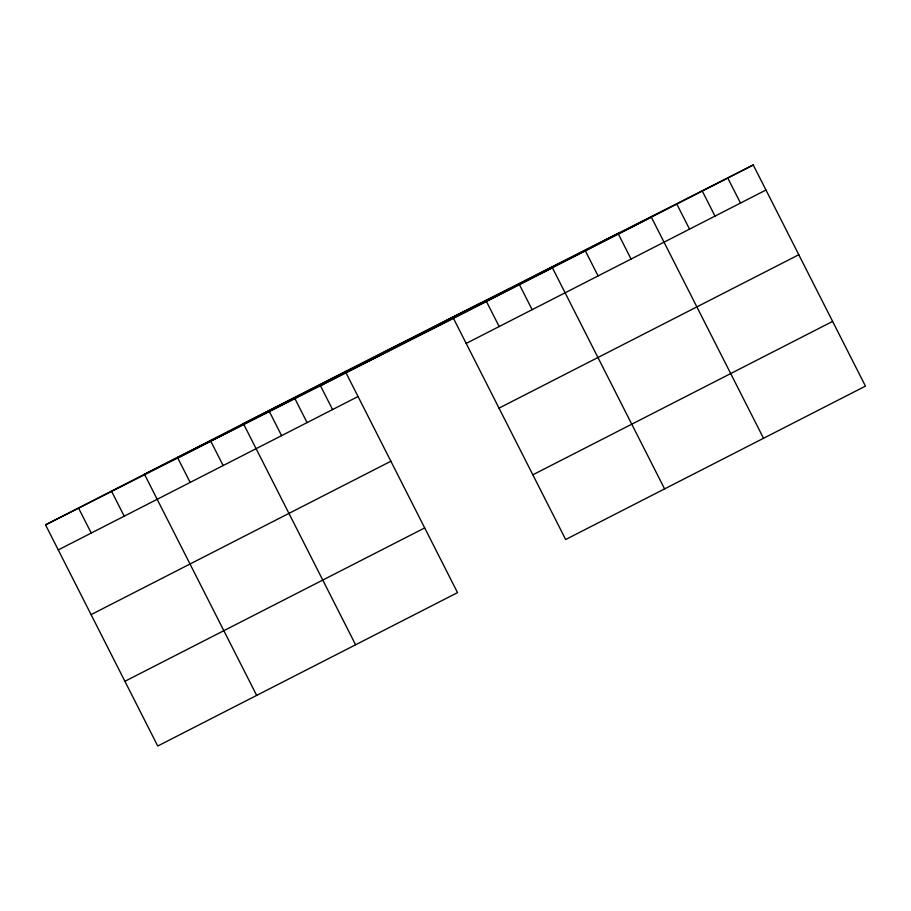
<?xml version="1.0" encoding="UTF-8"?>
<svg xmlns="http://www.w3.org/2000/svg" width="911" height="911" viewBox="0 0 911 911"><rect width="100%" height="100%" fill="white"/><g stroke="black" fill="none" stroke-linecap="round" stroke-linejoin="round"><path stroke-width="1.37" d="M345.337 371.483L457.527 592.628L157.74 746.018L45.55 524.873L345.337 371.483L753.26 164.982L865.45 386.127L565.663 539.517L453.473 318.372L753.26 164.982M180.162 456.73L479.949 303.34M318.861 386.515L618.637 233.125M58.258 549.925L358.046 396.524M466.181 343.424L765.969 190.023M91.089 614.629L390.876 461.239M499.012 408.139L798.799 254.738M124.909 681.303L424.697 527.913M532.833 474.813L832.62 321.412M45.55 524.873L453.473 318.372M727.775 178.021L740.484 203.062M702.29 191.059L714.998 216.101M676.816 204.098L689.525 229.139M763.52 438.282L651.331 217.137L243.408 423.638L355.597 644.783M618.353 234.002L631.061 259.054M585.374 250.878L598.083 275.931M664.597 488.9L552.396 267.754L144.473 474.255L256.674 695.4M519.429 284.631L532.138 309.672M486.451 301.495L499.16 326.548M319.852 384.522L332.561 409.563M294.367 397.56L307.075 422.602M268.893 410.599L281.601 435.64M210.43 440.503L223.138 465.555M177.451 457.379L190.16 482.431M111.506 491.131L124.215 516.173M78.528 507.996L91.237 533.049"/></g></svg>
